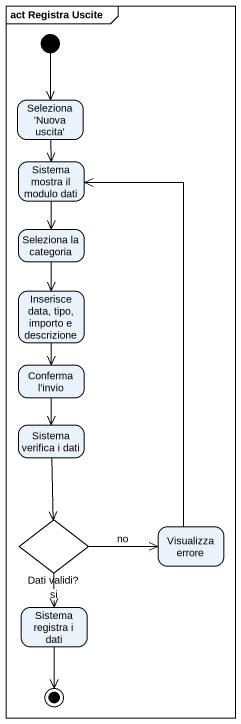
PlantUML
@startuml
mainframe act Registra Uscite
hide empty description
state "Seleziona 'Nuova uscita'" as Seleziona_Nuova_uscita
state "Sistema mostra il modulo dati" as Sistema_mostra_il_modulo
state "Seleziona la categoria" as Seleziona_la_categoria
state "Inserisce data, tipo, importo e descrizione" as Inserisce_data_tipo_importo
state "Conferma l'invio" as Conferma_l_invio
state "Sistema verifica i dati" as Sistema_verifica_i_dati
state "Dati validi?" as Dati_validi <<choice>>
state "Visualizza errore" as Visualizza_errore
state "Sistema registra i dati" as Sistema_registra_i_dati
[*] --> Seleziona_Nuova_uscita
Seleziona_Nuova_uscita --> Sistema_mostra_il_modulo
Sistema_mostra_il_modulo --> Seleziona_la_categoria
Seleziona_la_categoria --> Inserisce_data_tipo_importo
Inserisce_data_tipo_importo --> Conferma_l_invio
Conferma_l_invio --> Sistema_verifica_i_dati
Sistema_verifica_i_dati --> Dati_validi
Dati_validi -right-> Visualizza_errore : no
Dati_validi --> Sistema_registra_i_dati : si
Visualizza_errore -up-> Sistema_mostra_il_modulo
Sistema_registra_i_dati --> [*]
@enduml
